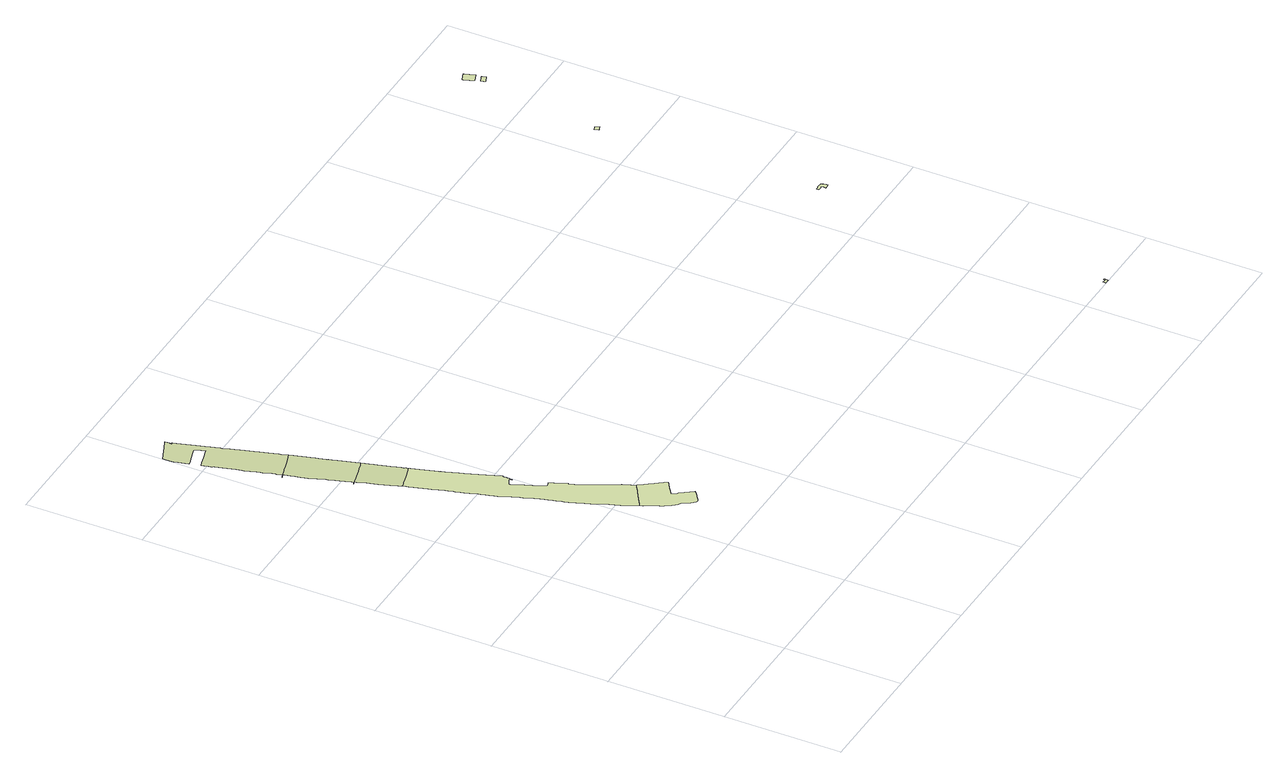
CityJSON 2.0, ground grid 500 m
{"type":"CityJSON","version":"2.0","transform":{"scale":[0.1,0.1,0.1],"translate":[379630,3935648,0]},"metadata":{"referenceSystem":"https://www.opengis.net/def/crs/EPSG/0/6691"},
"CityObjects":{
"landuse1":{"type":"LandUse","attributes":{"filename":"533925_luse_6697"},"geometry":[{"type":"MultiSurface","lod":"1","boundaries":[[[0,1,2,3,4,5,6,7,8,9,10,11,12,13,14,15,16,17,18,19,20,21,22,23,24,25,26,27,28,29,30,31,32,33,34,35,36,37,38,39,40,41,42,43,44,45,46,47,48,49,50,51,52,53,54,55,56,57,58,59,60,61,62,63,64,65,66,67,68,69,70,71,72,73,74,75,76,77,78,79,80,81,82,83,84,85,86,87,88,89,90,91,92,93,94,95,96,97,98,99,100,101,102,103,104,105,106,107,108,109,110,111,112,113,114,115,116,117,118,119,120,121,122,123,124,125,124,123,122,126,127,128,129,130,131,132,133,134,135,136,137,138,139,140,141,142,143,144,145,146,147,148,149,150,151,152,153,154,155,156,157,158,159,160,161,162,163,164,165,166,167,168,169,170,171,172,173,174,175,176,177,178,179,180,181,182,183,184,185,186,187,188,189,190,191,192,193,194,195,196,197,198,199,200,201,202]]]}]},
"landuse2":{"type":"LandUse","attributes":{"filename":"533925_luse_6697"},"geometry":[{"type":"MultiSurface","lod":"1","boundaries":[[[203,204,205,206,207,208,209,210,211,212,213,214,215,216,217,218,219,220,221,222,223,224,225,226,227,228,229,230,231,232,233,234,235,236,237,238,239,240,241,242,243,244,245,246,247,248,249,250,251,252,253,254,255,256,257,258,259,260,202,201,200,199,198,197,196,195,194,193,192,191,190,189,188,187,186,185,184,261,185,262,187,188,263,264,265,266,267,268,269,270,271,272,273,274,275,276,277,278,279,280,281,282,283,284,285,286,287,288,289,290,291,292,293,294,295,296,297,298,299,300,301,302,303,304,305,306,307,308,309,310,311,312,313,314,315,316,317,318,319,320,321,322,323,324,325,326,327,328,329,330,331,332,333,334,335,336,337]]]}]},
"landuse3":{"type":"LandUse","attributes":{"filename":"533925_luse_6697"},"geometry":[{"type":"MultiSurface","lod":"1","boundaries":[[[338,339,340,341,342,343,344,345,346,347,348,349,350,351,352,353,354,355,356,357,358,359,360,361,362,363,364,365,366,367,368,369,370,371,372,373,374,375,376,377,378,379,380,381,382,383,384,385,386,387,388,389,390,391,392,393,394,395,396,397,398,399,400,401,402,403,404,405,406,407,408,409,410,411,412,413,414,415,416,417,418,419,420,421,422,423,424,425,426,427,428,429,430,431,432,433,434,435,436,437,438,439,440,441,442,443,444,445,446,447,448,449,450,451,452,453,454,455,456,457,458,459,460,461,462,463,464,465,466,467,468,469,470,471,472,473,474,475,125,124,123,122,121,120,119,118,117,116,115,114,113,112,111,110,109,108,107,476,477,478,479,480,481,482,483,484,485,486,487,488,489,490,491,492,493,494,495,496,497,498,499,500,501,502,503,504,505,506,507,508,509,510,511,512,513,514,515,516,517,518,519,520,521,522,523,524,525,526,527,528,529,530,531,532,533,534,535,536,537,538,539,540,541,542,543,544,545,546,547,548,549,550,551,552,553,554,555,556,557,558,559,560,561,562,563,564,565,566,567,568,569,570,571,572,573,574,575,576,577,578,579,580,581,582,583,584,585,586,587,588,589,590,591,592,593,594,595,596,597,598,599,600,601,602,603,604,605,606,607,608,609,610,611,612,613,614,615,616,617,618,619,620,621,622,623,624]]]}]},
"landuse4":{"type":"LandUse","attributes":{"filename":"533925_luse_6697"},"geometry":[{"type":"MultiSurface","lod":"1","boundaries":[[[625,626,627,628,629,630,631,632,633,634,635,636,637,638,639,640,641,642,643,644,645,646,647,648,649,650,651,652,653,654,655,656,657,658,659,660,661,662,663,664,665,666,667,668,669,670,671,672,673,674,675,676,677,678,679,680,681,682,683,684,685,686,687,688,689,690,691,692,693,694,695,696,697,698,699,700,701,702,703,704,705,706,707,708,709,710,711,712,713,714,715,716,717,718,719,720,721,722,723,724,725,726,727,728,729,730,731,732,733,734,735,736,737,738,739,740,741,337,336,335,334,333,332,331,330,329,328,327,326,325,324,323,322,321,320,319,318,317,316,315,314,742,743,744,745,746,747,748,749,750,751,752,753,754,755,756,757,758,759,760,761,762,763,764,765,766,767,768,769,770,771,772,773,774,775,776,777,778,779,780,781,782,783,784,785,786,787,788,789,790,791,792,793,794,795,796,797,798,799,800,801,802,803,804,805,806,807,808,809,810,811,812,813,814,815,816,817,818,819,820,821,822,823,824,825,826,827,828,829,830,831,832,833,834,835,836,837,838,839,840,841,842,843,844,845,846,847,848,849,850,851,852,853,854,855,856,857,858,859,860,861,862,863,864,865,866,867,868,869,870,871,872,873,874,875,876,877,878,879,880,881,882,883,884,885,886,887,888,889,890,891,892,893,894,895,896,897,898,899,900,901,902,903,904,905,906,907,908,909,910,911,912,913,914,915,916,917,918,919,920,921,922,923,924,925,926,927,928,929,930,931,932,933,934,935,936,937,938,939,940,941,942,943,944,945,946,947,948,949,950,951,952,953,954,955,956,957,958,959,960,961,962,963,964,965,966,967,968,969,970,971,972,973,974,975,976,977,978,979,980,981,982,983,984,985,986,987,988,989,990,991,992,993,994,995,996,997,998,999,1000,1001,1002,1003,1004,1005,1006,1007,1008,1009,1010,1011,1012,1013,1014,1015,1016,1017,1018,1019,1020,1021,1022,1023,1024,1025,1026,1027,1028,1029,1030,1031,1032,1033,1034,1035,1036,1037,1038,1039,1040,1041,1042,1043,1044,1045,1046,1047,1048,1049,1050,1051,1052,1053,1054,1055,1056,1057,1058,1059,1060,1061]]]}]},
"landuse5":{"type":"LandUse","attributes":{"filename":"533925_luse_6697"},"geometry":[{"type":"MultiSurface","lod":"1","boundaries":[[[1062,1063,1064,1065,1066,1067,1068,1069,1070,1071,1072,1073,968,967,966,965,964,963,962,961,960,959,958,957,956,1074,1075,1076,1077,1078,1079,1080,1081,1082,1083,1084,1085,1086,1087,1088,1089,1090,1091,1092,1093,1094,1095,1096,1097,1098,1099,1100,1101,1102,1103,1104,1105,1106,1107,1108,1109,1110,1111,1112,1113,1114,1115,1116,1117,1118,1119,1120,1121,1122,1123,1124,1125,1126,1127,1128,1129,1130,1131,1132,1133,1134,1135,1136,1137,1138,1139,1140,1141,1142,1143,1144,1145,1146,1147,1148,1149,1150,1151,1152,1153,1154,1155,1156,1157,1158,1159,1160,1161]]]}]},
"landuse6":{"type":"LandUse","attributes":{"filename":"533925_luse_6697"},"geometry":[{"type":"MultiSurface","lod":"1","boundaries":[[[1162,1163,1164,1165,1166,1167,1168,1169,1170,1171,1172,1173,1174,1175]]]}]},
"landuse7":{"type":"LandUse","attributes":{"filename":"533925_luse_6697"},"geometry":[{"type":"MultiSurface","lod":"1","boundaries":[[[1176,1177,1178,1179,1180,1181,1182,1183,1184,1185,1186,1187,1188,1189,1190,1191,1192,1193,1194,1195,1196,1197,1198,1199,1200,1201,1202,1203,1204,1205,1206,1207,1208,1209,1210]]]}]},
"landuse8":{"type":"LandUse","attributes":{"filename":"533925_luse_6697"},"geometry":[{"type":"MultiSurface","lod":"1","boundaries":[[[1211,1212,1213,1214,1215,1216,1217,1218,1219,1220,1221,1222]]]}]},
"landuse9":{"type":"LandUse","attributes":{"filename":"533925_luse_6697"},"geometry":[{"type":"MultiSurface","lod":"1","boundaries":[[[1223,1224,1225,1226,1227,1228,1229,1230,1231,1232,1233,1234,1235,1236,1237,1238,1239,1240,1241]]]}]},
"landuse10":{"type":"LandUse","attributes":{"filename":"533925_luse_6697"},"geometry":[{"type":"MultiSurface","lod":"1","boundaries":[[[1242,1243,1244,1245,1246,1247,1248,1249,1250,1251,1252,1253,1254,1255,1256,1257,1258,1259,1260,1261,1262,1263,1264,1265,1266,1267,1268,1269,1270,1271,1272,1273,1274,1275,1276,1277,1278,1279,1280,1281,1282,1283,1284,1285,1286,1287,1288]]]}]}
},
"vertices":[
[3151,19839,98],[3147,19854,98],[3142,19871,98],[3122,19937,99],[3121,19942,99],[3104,19998,99],[3100,20010,99],[3100,20011,99],[3094,20029,99],[3090,20043,100],[3077,20086,100],[3067,20116,94],[3056,20154,99],[3051,20170,99],[3042,20198,99],[3030,20239,100],[3027,20248,100],[3024,20259,100],[3007,20316,100],[3005,20320,100],[3004,20325,100],[2989,20376,100],[2982,20399,100],[2976,20418,100],[2969,20440,92],[2967,20449,93],[2947,20514,98],[2943,20528,98],[2938,20543,98],[2915,20617,99],[2913,20625,99],[2909,20639,99],[2908,20642,99],[2894,20686,99],[2894,20688,99],[2888,20707,99],[2874,20754,97],[2864,20786,97],[2858,20806,97],[2852,20826,99],[2848,20841,99],[2838,20873,97],[2827,20911,97],[2823,20924,97],[2811,20961,99],[2811,20962,99],[2792,21025,99],[2788,21041,99],[2780,21069,91],[2766,21118,98],[2763,21128,98],[2759,21142,98],[2746,21184,98],[2735,21221,95],[2722,21269,98],[2715,21292,98],[2707,21320,98],[2703,21333,98],[2691,21374,95],[2681,21407,95],[2671,21443,95],[2653,21505,99],[2652,21508,99],[2647,21523,99],[2643,21536,99],[2637,21555,99],[2626,21591,99],[2619,21615,99],[2619,21617,99],[2612,21640,99],[2587,21632,97],[2541,21619,72],[2531,21616,72],[2522,21613,72],[2521,21613,72],[2514,21627,72],[2526,21630,72],[2528,21631,72],[2579,21645,97],[2581,21646,97],[2608,21654,99],[2602,21677,99],[2592,21713,99],[2583,21746,98],[2566,21806,94],[2552,21854,99],[2548,21867,99],[2544,21883,99],[2534,21916,98],[2523,21953,98],[2515,21982,98],[2504,22018,99],[2493,22055,101],[2486,22079,101],[2483,22089,101],[2478,22105,103],[2475,22115,103],[2469,22136,103],[2453,22192,103],[2446,22213,103],[2443,22227,103],[2420,22298,99],[2418,22306,99],[2415,22313,99],[2404,22349,98],[2378,22432,97],[2367,22469,97],[2355,22505,99],[2337,22500,99],[2330,22497,99],[2295,22487,97],[2280,22483,97],[2229,22468,75],[2166,22449,53],[2129,22438,47],[2077,22423,44],[2029,22409,44],[1905,22372,45],[1728,22320,45],[1492,22250,44],[1426,22231,44],[1252,22180,44],[1155,22151,44],[1132,22144,44],[1117,22140,44],[1068,22125,10],[1207,22166,44],[1222,22106,42],[1250,21989,41],[1263,21935,41],[1279,21868,40],[1294,21806,39],[1300,21784,39],[1305,21763,39],[1320,21700,37],[1321,21695,37],[1324,21685,37],[1329,21664,37],[1346,21591,37],[1358,21543,43],[1370,21490,36],[1378,21459,40],[1393,21396,40],[1407,21344,41],[1409,21338,41],[1411,21330,41],[1416,21314,41],[1448,21197,38],[1456,21167,38],[1460,21157,38],[1488,21083,39],[1506,21037,41],[1512,21020,41],[1534,20963,41],[1570,20870,36],[1585,20828,35],[1612,20758,39],[1622,20731,39],[1629,20712,41],[1683,20552,37],[1692,20526,37],[1695,20517,37],[1699,20504,37],[1706,20485,37],[1715,20456,38],[1738,20389,40],[1791,20231,38],[1795,20221,38],[1797,20216,38],[1798,20212,38],[1802,20199,38],[1817,20154,39],[1852,20053,37],[1909,19884,39],[1920,19852,39],[1951,19759,39],[1964,19720,39],[1996,19624,37],[2026,19530,38],[1994,19522,38],[1992,19521,38],[1987,19520,38],[1976,19517,38],[1956,19512,8],[1956,19510,8],[1979,19516,38],[1988,19519,38],[1992,19520,38],[1994,19520,38],[2065,19539,37],[2211,19579,37],[2396,19628,36],[2539,19667,36],[2697,19709,35],[2854,19751,41],[2914,19767,43],[2981,19786,53],[3036,19800,61],[3057,19806,61],[3098,19817,83],[3108,19820,83],[3143,19829,98],[3154,19832,98],
[3687,18076,96],[3677,18106,96],[3668,18138,100],[3660,18163,100],[3656,18176,100],[3644,18216,88],[3633,18252,95],[3630,18262,95],[3609,18332,97],[3607,18337,97],[3604,18347,97],[3587,18403,100],[3579,18428,100],[3579,18430,100],[3577,18435,100],[3572,18452,100],[3555,18506,97],[3547,18532,97],[3529,18593,90],[3528,18596,90],[3518,18629,90],[3503,18679,92],[3485,18739,100],[3485,18740,100],[3479,18760,100],[3478,18764,100],[3475,18771,100],[3468,18798,100],[3454,18845,92],[3443,18879,92],[3436,18904,98],[3433,18914,98],[3427,18932,98],[3392,19045,100],[3385,19070,100],[3379,19088,100],[3362,19144,99],[3354,19170,90],[3341,19212,98],[3340,19214,98],[3337,19224,98],[3334,19233,98],[3319,19283,97],[3297,19352,98],[3296,19357,98],[3292,19368,98],[3271,19436,95],[3266,19454,95],[3249,19509,97],[3248,19511,97],[3240,19539,97],[3223,19596,98],[3210,19643,99],[3203,19666,99],[3196,19688,99],[3186,19722,99],[3176,19756,96],[3159,19816,98],[1957,19510,8],[1988,19518,38],[2026,19529,38],[2032,19530,37],[2064,19439,38],[2075,19410,38],[2082,19389,38],[2092,19360,37],[2107,19319,37],[2113,19301,37],[2141,19222,39],[2194,19072,37],[2199,19058,37],[2209,19031,37],[2218,19008,43],[2225,18991,43],[2235,18964,43],[2243,18945,38],[2248,18929,36],[2255,18904,36],[2258,18891,36],[2275,18797,39],[2287,18755,40],[2297,18727,42],[2307,18696,42],[2322,18653,40],[2352,18562,42],[2363,18530,42],[2371,18506,42],[2375,18493,42],[2382,18474,42],[2394,18437,41],[2409,18392,39],[2441,18296,42],[2454,18259,43],[2462,18242,43],[2479,18204,40],[2483,18194,40],[2487,18187,40],[2495,18168,40],[2503,18150,42],[2512,18125,43],[2519,18106,43],[2535,18058,39],[2544,18032,41],[2557,17996,41],[2580,17928,38],[2590,17899,38],[2592,17894,38],[2604,17863,41],[2612,17844,41],[2621,17819,39],[2624,17814,39],[2642,17778,41],[2674,17787,41],[2691,17792,41],[2771,17814,39],[2798,17822,40],[2806,17824,40],[2826,17830,40],[2975,17871,39],[3229,17942,42],[3237,17944,42],[3239,17945,42],[3279,17956,36],[3285,17957,36],[3298,17961,36],[3420,17995,42],[3438,18000,43],[3535,18026,52],[3577,18038,55],[3598,18043,68],[3631,18052,68],[3659,18060,96],[3677,18065,96],[3682,18066,96],[3689,18068,96],
[931,27023,110],[929,27031,110],[927,27039,110],[918,27067,110],[912,27088,128],[888,27078,128],[884,27076,128],[833,27055,68],[800,27041,64],[785,27035,64],[781,27033,64],[762,27025,64],[708,27002,49],[708,27003,49],[683,26993,47],[624,26968,47],[482,26909,44],[413,26880,48],[293,26831,47],[284,26827,47],[272,26822,47],[181,26784,41],[180,26784,41],[33,26723,44],[20,26718,44],[18,26717,44],[18,26716,44],[17,26712,44],[16,26692,44],[6,26563,42],[9,26480,41],[12,26410,40],[13,26400,40],[20,26329,40],[24,26287,39],[30,26246,37],[35,26201,38],[35,26200,38],[67,26068,39],[67,26066,39],[83,26014,44],[103,25948,43],[131,25853,45],[143,25814,43],[168,25732,42],[188,25664,41],[344,25710,42],[468,25747,44],[573,25778,46],[800,25845,46],[865,25864,46],[901,25874,48],[1031,25913,52],[1059,25921,55],[1104,25802,52],[1116,25769,60],[1164,25641,58],[1195,25559,61],[1206,25532,54],[1218,25500,54],[1227,25475,54],[1211,25471,54],[1187,25464,54],[1165,25458,51],[1113,25443,50],[864,25372,44],[624,25304,44],[462,25258,44],[304,25213,41],[317,25170,41],[338,25097,41],[342,25083,41],[375,24964,42],[382,24926,42],[388,24900,42],[397,24850,41],[400,24832,41],[422,24794,41],[429,24781,41],[437,24766,42],[456,24701,42],[466,24666,42],[494,24606,42],[505,24552,41],[514,24508,41],[534,24408,41],[595,24241,42],[599,24225,42],[620,24158,42],[635,24110,41],[647,24066,40],[654,24041,40],[679,23901,42],[679,23899,42],[697,23846,42],[714,23793,42],[721,23759,42],[738,23672,42],[748,23609,43],[751,23588,43],[772,23528,43],[783,23497,43],[790,23474,43],[823,23361,48],[834,23324,50],[840,23305,50],[851,23269,48],[853,23260,47],[882,23207,45],[889,23184,44],[904,23137,47],[908,23124,47],[915,23065,48],[925,22983,46],[930,22962,46],[946,22900,46],[956,22884,46],[979,22849,46],[993,22814,47],[995,22809,47],[1014,22753,46],[1078,22561,44],[1084,22542,44],[1092,22521,44],[1098,22505,44],[1099,22491,44],[1105,22384,46],[1117,22345,45],[1128,22325,44],[1177,22237,45],[1192,22210,44],[1203,22180,44],[1205,22174,44],[1207,22167,44],[1154,22152,44],[1131,22145,44],[1117,22141,44],[1068,22126,10],[2355,22506,99],[2346,22534,99],[2327,22596,97],[2318,22624,96],[2305,22665,96],[2288,22718,96],[2263,22796,103],[2253,22828,102],[2246,22847,102],[2236,22880,101],[2212,22955,96],[2210,22961,96],[2188,23028,101],[2169,23089,102],[2161,23113,103],[2149,23152,103],[2126,23221,103],[2115,23257,102],[2104,23292,102],[2096,23315,102],[2086,23350,100],[2075,23385,102],[2063,23422,102],[2056,23445,102],[2042,23490,103],[2042,23491,103],[2039,23501,103],[2019,23564,103],[2017,23572,103],[2006,23606,103],[1993,23649,103],[1986,23671,103],[1972,23713,103],[1958,23758,103],[1945,23800,103],[1939,23819,103],[1935,23831,103],[1930,23847,103],[1904,23930,99],[1899,23944,99],[1891,23971,103],[1882,23999,103],[1880,24005,103],[1868,24044,103],[1855,24085,102],[1847,24111,103],[1837,24140,103],[1814,24216,98],[1795,24275,99],[1791,24287,104],[1780,24322,104],[1770,24354,104],[1768,24361,104],[1728,24487,103],[1720,24514,103],[1695,24594,97],[1688,24616,103],[1680,24639,103],[1675,24655,104],[1665,24688,104],[1649,24739,103],[1646,24747,103],[1629,24800,104],[1623,24818,104],[1574,24974,104],[1563,25010,104],[1557,25031,104],[1547,25062,104],[1536,25096,103],[1531,25112,103],[1520,25146,102],[1493,25233,103],[1478,25281,103],[1464,25325,102],[1447,25380,104],[1439,25403,104],[1411,25494,104],[1405,25512,104],[1402,25522,104],[1389,25560,103],[1374,25611,104],[1370,25624,104],[1351,25684,104],[1350,25686,104],[1344,25706,104],[1335,25734,104],[1321,25779,103],[1312,25807,103],[1298,25850,102],[1288,25884,103],[1277,25917,101],[1267,25949,104],[1263,25963,104],[1253,25994,102],[1251,26000,105],[1250,26004,105],[1242,26029,105],[1231,26065,103],[1218,26106,103],[1210,26130,103],[1208,26138,103],[1196,26175,103],[1196,26178,103],[1188,26200,103],[1188,26202,103],[1166,26271,100],[1153,26312,105],[1147,26331,105],[1143,26344,105],[1137,26364,105],[1125,26401,104],[1111,26445,104],[1111,26446,104],[1097,26489,104],[1092,26506,104],[1085,26528,104],[1082,26538,104],[1071,26574,104],[1068,26584,104],[1044,26662,105],[1036,26685,104],[1022,26730,101],[1004,26788,105],[995,26817,105],[990,26834,104],[981,26842,104],[976,26847,104],[966,26849,104],[959,26839,104],[957,26827,105],[960,26817,105],[965,26797,105],[974,26762,101],[952,26751,101],[942,26746,100],[938,26765,100],[933,26787,100],[930,26803,100],[933,26824,103],[935,26834,103],[938,26849,103],[947,26886,100],[949,26894,100],[951,26910,100],[952,26919,100],[943,26953,96],[936,26977,96],[930,26999,110],[937,27002,110],
[4881,14715,92],[4878,14722,92],[4865,14753,92],[4850,14789,95],[4838,14816,97],[4829,14838,97],[4818,14866,90],[4795,14920,92],[4788,14937,92],[4784,14946,92],[4768,14984,92],[4745,15040,97],[4741,15049,97],[4735,15063,97],[4725,15089,96],[4704,15139,94],[4690,15175,94],[4664,15239,98],[4663,15239,98],[4663,15240,98],[4625,15335,98],[4609,15372,93],[4602,15391,93],[4597,15402,93],[4586,15432,98],[4583,15438,98],[4582,15443,98],[4567,15481,98],[4556,15509,98],[4543,15543,98],[4523,15594,94],[4508,15634,91],[4490,15681,98],[4490,15682,98],[4489,15684,98],[4461,15756,99],[4452,15782,99],[4450,15787,99],[4426,15855,96],[4411,15896,96],[4397,15936,98],[4392,15950,98],[4382,15976,100],[4365,16024,99],[4358,16043,99],[4357,16046,99],[4357,16047,99],[4353,16058,99],[4328,16126,97],[4318,16156,96],[4310,16179,96],[4295,16219,100],[4290,16233,100],[4284,16250,100],[4272,16283,94],[4256,16328,99],[4253,16339,99],[4250,16348,99],[4237,16384,94],[4226,16415,96],[4216,16443,96],[4208,16466,99],[4195,16505,98],[4182,16542,98],[4170,16576,98],[4165,16589,98],[4160,16605,99],[4146,16646,99],[4135,16675,96],[4133,16681,96],[4123,16713,96],[4110,16752,94],[4101,16780,94],[4091,16810,94],[4080,16844,94],[4071,16872,99],[4058,16900,95],[4048,16925,93],[4045,16934,93],[4026,16991,95],[4018,17016,95],[3988,17105,98],[3987,17109,98],[3987,17111,98],[3968,17168,98],[3967,17170,98],[3946,17234,92],[3928,17289,99],[3922,17306,99],[3922,17308,99],[3920,17314,99],[3910,17344,99],[3897,17388,97],[3893,17400,97],[3878,17449,96],[3870,17474,96],[3860,17507,99],[3847,17550,99],[3846,17552,99],[3836,17583,99],[3827,17614,95],[3821,17632,95],[3812,17662,99],[3807,17679,99],[3803,17692,99],[3797,17714,99],[3783,17759,96],[3774,17789,96],[3761,17830,99],[3750,17866,99],[3739,17902,99],[3733,17922,99],[3728,17941,99],[3710,17999,102],[3704,18018,102],[3698,18038,102],[3693,18055,96],[2645,17769,41],[2650,17752,41],[2664,17705,44],[2666,17698,44],[2685,17638,45],[2693,17611,45],[2696,17603,45],[2698,17596,45],[2714,17542,41],[2716,17537,41],[2739,17463,42],[2744,17444,42],[2756,17407,36],[2772,17356,34],[2781,17326,36],[2796,17278,45],[2802,17256,45],[2808,17236,45],[2825,17181,42],[2838,17139,42],[2850,17100,43],[2869,17040,41],[2875,17021,41],[2880,17002,41],[2892,16965,42],[2930,16840,43],[2935,16824,43],[2942,16800,43],[2956,16756,36],[2975,16693,35],[2986,16659,35],[3004,16598,36],[3005,16597,36],[3010,16584,36],[3022,16556,36],[3025,16548,33],[3037,16519,33],[3043,16503,40],[3058,16465,39],[3067,16442,37],[3069,16437,37],[3073,16425,37],[3078,16410,37],[3096,16357,40],[3150,16195,35],[3155,16178,35],[3155,16177,35],[3157,16170,35],[3159,16165,35],[3173,16087,36],[3175,16077,35],[3180,16058,35],[3184,16045,35],[3232,15872,35],[3236,15856,35],[3239,15845,35],[3249,15811,35],[3250,15806,35],[3260,15773,35],[3264,15759,35],[3291,15667,37],[3307,15614,33],[3318,15575,34],[3321,15565,34],[3324,15552,34],[3344,15477,35],[3345,15474,35],[3346,15469,35],[3365,15403,36],[3402,15273,41],[3407,15254,41],[3415,15232,41],[3421,15217,34],[3423,15209,34],[3435,15186,34],[3443,15168,34],[3457,15137,37],[3467,15116,37],[3484,15079,39],[3489,15067,39],[3545,14871,35],[3550,14853,35],[3563,14807,38],[3596,14690,38],[3605,14661,37],[3605,14660,37],[3619,14624,37],[3620,14619,37],[3636,14569,37],[3648,14527,37],[3653,14512,37],[3674,14442,37],[3693,14381,37],[3703,14347,38],[3704,14341,38],[3717,14272,38],[3726,14244,38],[3741,14206,38],[3747,14190,38],[3805,14047,36],[3832,13996,35],[3834,13991,35],[3888,13906,35],[3894,13895,36],[3908,13873,36],[3915,13851,36],[3918,13844,36],[3926,13821,36],[3927,13819,36],[3948,13749,38],[3962,13707,39],[3984,13641,41],[4001,13588,40],[4002,13587,40],[4045,13436,38],[4049,13420,38],[4084,13336,40],[4110,13275,39],[4115,13265,39],[4168,13155,36],[4176,13138,37],[4177,13136,38],[4217,13030,40],[4247,12951,42],[4262,12912,42],[4286,12850,40],[4317,12726,37],[4320,12718,37],[4321,12713,37],[4372,12551,38],[4385,12509,38],[4387,12498,38],[4407,12419,38],[4414,12389,38],[4460,12236,37],[4463,12224,36],[4478,12182,36],[4485,12163,36],[4494,12136,33],[4497,12127,33],[4514,12057,36],[4525,12010,36],[4558,11899,37],[4570,11857,37],[4581,11819,37],[4595,11770,36],[4597,11760,36],[4599,11756,36],[4609,11718,36],[4612,11705,36],[4634,11655,36],[4644,11632,36],[4647,11622,36],[4663,11571,35],[4668,11555,35],[4686,11502,37],[4694,11478,37],[4696,11470,37],[4699,11462,37],[4724,11386,39],[4729,11370,39],[4772,11264,38],[4796,11207,37],[4804,11186,37],[4808,11178,37],[4845,11091,37],[4859,11046,37],[4873,11006,37],[4881,10980,37],[4884,10971,37],[4893,10946,40],[4903,10915,40],[4922,10858,39],[4931,10839,38],[4941,10819,37],[5001,10705,34],[5022,10666,34],[5033,10645,35],[5063,10575,39],[5069,10563,39],[5114,10470,37],[5131,10436,38],[5150,10395,38],[5193,10301,36],[5217,10232,35],[5236,10176,35],[5243,10157,35],[5272,10073,40],[5288,10026,32],[5295,10005,32],[5310,9962,31],[5311,9960,31],[5324,9926,38],[5328,9906,39],[5338,9884,39],[5370,9811,34],[5373,9805,34],[5379,9791,34],[5397,9750,33],[5417,9712,33],[5417,9711,33],[5418,9710,33],[5419,9708,33],[5426,9695,33],[5458,9632,32],[5515,9510,31],[5516,9510,31],[5535,9469,31],[5574,9385,32],[5584,9364,32],[5600,9329,32],[5662,9198,33],[5668,9186,33],[5672,9178,33],[5675,9170,33],[5703,9188,33],[5754,9220,38],[5772,9232,38],[5899,9313,43],[6074,9424,40],[6196,9502,41],[6478,9681,42],[6487,9688,42],[6490,9689,42],[6719,9835,41],[6780,9874,40],[6785,9877,40],[6780,9888,41],[6700,10068,44],[6662,10156,43],[6614,10263,44],[6588,10324,44],[6563,10379,44],[6512,10469,43],[6500,10491,43],[6499,10492,43],[6496,10498,43],[6493,10503,43],[6487,10513,43],[6478,10529,43],[6358,10742,41],[6353,10751,41],[6325,10800,42],[6284,10879,43],[6223,10997,44],[6184,11072,42],[6180,11081,43],[6151,11140,41],[6132,11177,39],[6120,11203,41],[6096,11250,41],[6061,11321,43],[6054,11335,43],[6010,11426,42],[5971,11504,43],[5936,11577,41],[5925,11598,42],[5867,11718,42],[5831,11790,41],[5813,11826,41],[5803,11846,41],[5733,11989,47],[5706,12044,46],[5692,12071,44],[5677,12101,42],[5644,12168,40],[5632,12193,40],[5681,12216,44],[5697,12224,48],[5633,12351,44],[5625,12366,44],[5556,12500,49],[5536,12539,42],[5527,12556,48],[5512,12591,49],[5447,12736,48],[5404,12833,50],[5396,12851,50],[5386,12875,50],[5365,12922,49],[5339,12913,42],[5316,12904,42],[5270,12887,40],[5236,12874,40],[5215,12867,39],[5184,12855,39],[5092,13067,40],[5045,13175,40],[4953,13387,39],[4915,13473,39],[4905,13497,39],[4825,13682,39],[4780,13786,39],[4757,13838,39],[4681,14012,40],[4609,14180,38],[4592,14219,38],[4782,14309,42],[4833,14333,55],[4849,14341,55],[4872,14352,55],[4905,14263,54],[4912,14243,54],[4913,14240,54],[4913,14244,54],[4912,14277,56],[4910,14330,56],[4909,14365,65],[4909,14369,65],[4908,14389,56],[4908,14411,56],[4906,14453,76],[4905,14497,88],[4904,14528,79],[4902,14586,81],[4900,14633,95],[4900,14637,95],[4900,14645,95],[4900,14646,95],[4899,14671,95],
[7430,9009,42],[7370,9090,38],[7339,9132,39],[7312,9168,39],[7209,9306,40],[7075,9487,40],[7073,9489,40],[7072,9491,40],[6973,9623,43],[6837,9807,41],[6810,9843,40],[6796,9861,40],[5683,9153,33],[5690,9139,33],[5705,9107,33],[5728,9057,36],[5741,9031,27],[5769,8970,38],[5802,8901,39],[5835,8847,35],[5838,8844,35],[5857,8817,35],[5857,8816,35],[5867,8800,35],[5884,8772,36],[5889,8763,36],[5910,8724,40],[5929,8688,39],[5954,8628,38],[5973,8587,37],[5990,8550,37],[5990,8549,37],[6010,8504,37],[6024,8474,36],[6038,8444,33],[6041,8437,33],[6049,8417,33],[6062,8386,35],[6065,8379,35],[6067,8376,35],[6104,8311,35],[6161,8222,37],[6174,8200,37],[6181,8192,32],[6193,8176,32],[6244,8112,32],[6265,8084,32],[6281,8064,32],[6358,7981,32],[6433,7900,33],[6456,7889,33],[6478,7879,33],[6487,7873,33],[6508,7860,33],[6534,7838,33],[6538,7834,34],[6587,7789,34],[6608,7761,35],[6626,7727,35],[6631,7714,35],[6674,7607,35],[6679,7600,35],[6738,7515,35],[6745,7506,35],[6752,7498,35],[6790,7450,36],[6800,7437,36],[6811,7427,35],[6850,7388,36],[6852,7386,36],[6892,7357,35],[6895,7355,35],[6933,7331,35],[6960,7319,35],[6965,7317,35],[7050,7380,36],[7122,7433,35],[7226,7510,36],[7353,7603,36],[7456,7679,37],[7472,7691,37],[7367,7828,35],[7361,7835,35],[7356,7842,35],[7222,8016,36],[7102,8171,36],[7083,8196,36],[7060,8225,36],[6948,8371,36],[6893,8442,36],[6966,8493,36],[6978,8501,36],[7017,8528,36],[7064,8560,37],[7092,8579,37],[7150,8622,37],[7235,8682,37],[7367,8775,37],[7440,8827,38],[7523,8885,39],
[26872,55,45],[26883,151,44],[26885,167,43],[26849,174,43],[26832,177,43],[26813,91,43],[26702,117,41],[26691,5,42],[26724,5,43],[26760,5,44],[26879,4,42],[26849,10,43],[26854,37,44],[26869,35,44],
[27390,12608,46],[27314,12600,47],[27312,12624,46],[27244,12618,47],[27235,12617,47],[27151,12609,46],[27117,12606,47],[27111,12605,47],[27025,12597,46],[27026,12575,47],[27030,12526,48],[27033,12488,48],[27096,12494,46],[27154,12499,52],[27184,12501,52],[27242,12507,50],[27242,12502,50],[27250,12411,49],[27258,12320,45],[27258,12313,46],[27303,12317,46],[27318,12318,46],[27351,12321,46],[27383,12324,49],[27411,12326,49],[27440,12329,49],[27439,12345,50],[27435,12409,51],[27428,12535,46],[27403,12534,46],[27397,12533,46],[27396,12533,46],[27394,12564,46],[27391,12606,46],[27391,12608,46],
[26716,21923,55],[26702,21957,54],[26634,21931,53],[26545,21898,51],[26545,21896,51],[26549,21886,51],[26611,21729,52],[26632,21737,53],[26654,21746,54],[26770,21791,55],[26737,21871,56],[26722,21908,55],
[27631,27217,66],[27627,27226,66],[27626,27229,66],[27621,27241,66],[27602,27293,65],[27585,27287,62],[27529,27267,62],[27340,27199,60],[27343,27190,59],[27368,27127,59],[27376,27106,59],[27378,27101,59],[27383,27086,59],[27409,27019,59],[27444,27033,59],[27499,27054,60],[27583,27088,60],[27609,27098,64],[27668,27121,65],
[27491,27826,63],[27469,27884,66],[27436,27968,66],[27432,27980,66],[27429,27979,66],[27293,27934,65],[27226,27911,66],[27142,27883,66],[27085,27864,64],[27104,27813,63],[27106,27807,63],[27118,27776,63],[27151,27690,63],[27176,27626,62],[27178,27620,62],[27189,27594,61],[27197,27572,61],[27208,27544,60],[27210,27539,60],[27220,27511,61],[27225,27500,61],[27227,27495,61],[27236,27471,61],[27252,27428,62],[27254,27422,62],[27274,27414,62],[27307,27426,61],[27314,27429,63],[27319,27431,65],[27320,27432,65],[27367,27449,66],[27414,27467,70],[27461,27485,67],[27504,27502,61],[27511,27505,61],[27519,27508,61],[27520,27508,61],[27530,27512,61],[27536,27514,61],[27583,27532,62],[27601,27539,62],[27593,27563,63],[27575,27610,63],[27570,27622,63],[27509,27779,59],[27505,27790,59],[27499,27805,59]
]}
